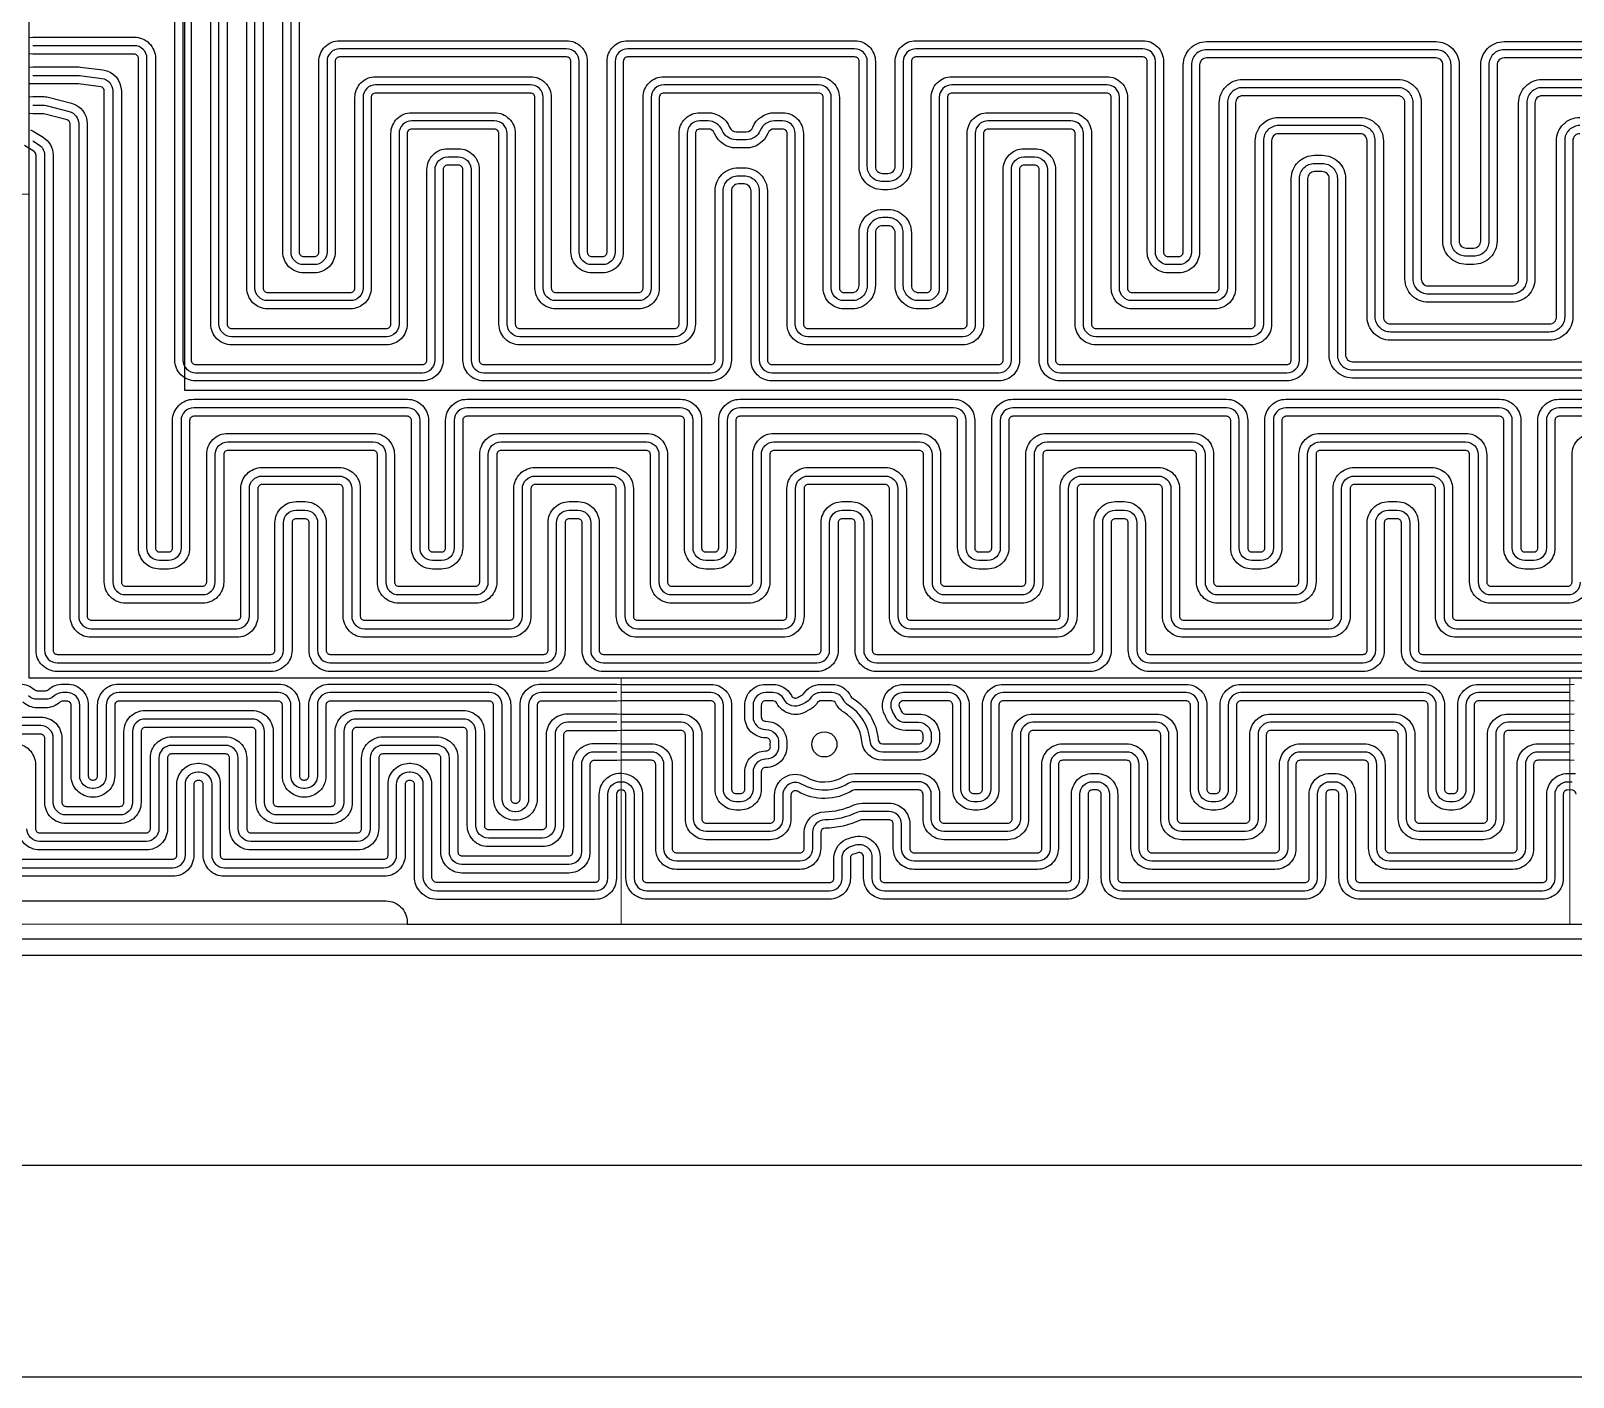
# Model space of a CAD drawing. Header units: millimetres. Extents: x -2003 to 8583, y -2734 to 1824.
# Drawn here: x 4136.2 to 4503.1, y 561.1 to 881.4 of the extents above; entities that cross this region are included whole.
import ezdxf

# ---------------------------------------------------------------- set-up
doc = ezdxf.new("R2010")
doc.units = ezdxf.units.MM
doc.header["$PDMODE"] = 35
doc.header["$PDSIZE"] = -8
doc.layers.add('参照', color=6, linetype='Continuous', lineweight=9)
for name, color, linetype in [('发热丝', 3, 'Continuous'), ('发热区', 2, 'Continuous'), ('菲林', 21, 'Continuous')]:
    doc.layers.add(name, color=color, linetype=linetype)
doc.styles.add('斜仿宋', font='tssdeng.shx', dxfattribs={"width": 0.8, "oblique": 8, "bigfont": 'tssdchn.shx'})
doc.dimstyles.new('ISO-25', dxfattribs={"dimtxt": 2.5, "dimasz": 2.5, "dimexe": 1.25, "dimexo": 0.625, "dimtad": 1, "dimtoh": 1, "dimzin": 9, "dimdsep": 46, "dimtxsty": '斜仿宋', "dimcen": 2.5, "dimazin": 2, "dimtfac": 1, "dimtmove": 0, "dimatfit": 3, "dimfxl": 1, "dimarcsym": 1})

# ---------------------------------------------------------------- blocks, each defined once
blk = doc.blocks.new('*D4')
at = {"layer": 'Defpoints', "color": 0}
for p in [(4040.95, 662.35), (5528.95, 662.35), (5528.95, 611.5)]:
    blk.add_point(p, dxfattribs=at)
at = {"layer": '参照', "color": 0, "lineweight": -2}
for p, q in [((4040.95, 657.98), (4040.95, 602.75)), ((5528.95, 657.98), (5528.95, 602.75)), ((4058.45, 611.5), (5511.45, 611.5))]:
    blk.add_line(p, q, dxfattribs=at)
at = {"layer": '参照', "color": 0}
for points in [[(4058.45, 614.42), (4058.45, 608.58), (4040.95, 611.5)], [(5511.45, 608.58), (5511.45, 614.42), (5528.95, 611.5)]]:
    blk.add_solid(points, dxfattribs=at)
at = {"layer": '参照', "color": 0, "insert": (4784.95, 624.62), "char_height": 17.5, "attachment_point": 5, "style": '斜仿宋'}
blk.add_mtext('1488', dxfattribs=at)
blk = doc.blocks.new('*D5')
at = {"layer": 'Defpoints', "color": 0}
for p in [(5538.95, 664.35), (4030.95, 661.35), (4030.95, 561.07)]:
    blk.add_point(p, dxfattribs=at)
at = {"layer": '参照', "color": 0, "lineweight": -2}
for p, q in [((4030.95, 656.98), (4030.95, 552.32)), ((5538.95, 659.98), (5538.95, 552.32)), ((5521.45, 561.07), (4048.45, 561.07))]:
    blk.add_line(p, q, dxfattribs=at)
at = {"layer": '参照', "color": 0}
for points in [[(4048.45, 563.99), (4048.45, 558.15), (4030.95, 561.07)], [(5521.45, 558.15), (5521.45, 563.99), (5538.95, 561.07)]]:
    blk.add_solid(points, dxfattribs=at)
at = {"layer": '参照', "color": 0, "insert": (4784.95, 574.19), "char_height": 17.5, "attachment_point": 5, "style": '斜仿宋'}
blk.add_mtext('1508', dxfattribs=at)
blk = doc.blocks.new('20251221.1025411')
at = {"color": 0, "linetype": 'Continuous', "lineweight": 25}
blk.add_lwpolyline([(1477.5, 425), (1, 425, 0.4142136), (0, 424), (0, 406.578), (1.478, 405.1), (20.75, 405.1, -1), (20.75, 397.4), (1.478, 397.4), (0, 395.922), (0, 1, 0.4142136), (1, 0), (48.5, 0), (48.5, 0.5, -0.4142136), (53.5, 5.5), (175, 5.5, -0.4142136), (180, 0.5), (180, 0), (1298.5, 0)], format="xyb", dxfattribs=at)
blk.add_circle((279.25, 42.75), 3, dxfattribs=at)
at = {"layer": '参照', "color": 0, "linetype": 'Continuous', "lineweight": 25}
for points in [[(126.673, 290.825), (126.673, 134.175, 0.4142136), (129.673, 131.175), (183.646, 131.175, 0.4142136), (186.646, 134.175), (186.646, 179.514, -0.4142136), (189.646, 182.514), (192.213, 182.514, -0.4142136), (195.213, 179.514), (195.213, 134.175, 0.4142136), (198.213, 131.175), (252.185, 131.175, 0.4142136), (255.185, 134.175), (255.185, 174.408, -0.4142136), (258.785, 178.008), (260.153, 178.008, -0.4142136), (263.753, 174.408), (263.753, 134.175, 0.4142136), (266.753, 131.175), (320.725, 131.175, 0.4142136), (323.725, 134.175), (323.725, 179.514, -0.4142136), (326.725, 182.514), (329.292, 182.514, -0.4142136), (332.292, 179.514), (332.292, 134.175, 0.4142136), (335.292, 131.175), (389.264, 131.175, 0.4142136), (392.264, 134.175), (392.264, 177.356, -0.4142136), (395.864, 180.956), (397.677, 180.956, -0.4142136), (401.277, 177.356), (401.277, 135.437, 0.4142136), (404.877, 131.837), (460.764, 131.837, 0.4142136)], [(458.952, 189.969, 0.4142136), (455.352, 186.369), (455.352, 144.45, -0.4142136), (451.752, 140.85), (413.889, 140.85, -0.4142136), (410.289, 144.45), (410.289, 186.369, 0.4142136), (406.689, 189.969), (387.297, 189.969, 0.4142136), (383.697, 186.369), (383.697, 142.742, -0.4142136), (380.697, 139.742), (343.86, 139.742, -0.4142136), (340.86, 142.742), (340.86, 188.081, 0.4142136), (337.86, 191.081), (318.157, 191.081, 0.4142136), (315.157, 188.081), (315.157, 142.742, -0.4142136), (312.157, 139.742), (275.32, 139.742, -0.4142136), (272.32, 142.742), (272.32, 188.081, 0.4142136), (269.32, 191.081), (267.353, 191.081, 0.3058685), (264.014, 188.828, -0.3058685), (260.676, 186.575), (258.262, 186.575, -0.3058685), (254.924, 188.828, 0.3058685), (251.585, 191.081), (249.618, 191.081, 0.4142136), (246.618, 188.081), (246.618, 142.742, -0.4142136), (243.618, 139.742), (206.781, 139.742, -0.4142136), (203.781, 142.742), (203.781, 188.081, 0.4142136), (200.781, 191.081), (181.078, 191.081, 0.4142136), (178.078, 188.081), (178.078, 142.742, -0.4142136), (175.078, 139.742), (138.241, 139.742, -0.4142136), (135.241, 142.742), (135.241, 282.258, -0.4142136)], [(487.802, 198.981), (449.939, 198.981, 0.4142136), (446.339, 195.381), (446.339, 153.462, -0.4142136), (442.739, 149.862), (422.902, 149.862, -0.4142136), (419.302, 153.462), (419.302, 195.381, 0.4142136), (415.702, 198.981), (378.729, 198.981, 0.4142136), (375.129, 195.381), (375.129, 151.31, -0.4142136), (372.129, 148.31), (352.427, 148.31, -0.4142136), (349.427, 151.31), (349.427, 196.649, 0.4142136), (346.427, 199.649), (309.59, 199.649, 0.4142136), (306.59, 196.649), (306.59, 151.31, -0.4142136), (303.59, 148.31), (301.622, 148.31, -0.4142136), (298.022, 151.91), (298.022, 164.469, 0.4142136), (294.422, 168.069), (293.055, 168.069, 0.4142136), (289.455, 164.469), (289.455, 151.91, -0.4142136), (285.855, 148.31), (283.888, 148.31, -0.4142136), (280.888, 151.31), (280.888, 196.649, 0.4142136), (277.888, 199.649), (241.05, 199.649, 0.4142136), (238.05, 196.649), (238.05, 151.31, -0.4142136), (235.05, 148.31), (215.348, 148.31, -0.4142136), (212.348, 151.31), (212.348, 196.649, 0.4142136), (209.348, 199.649), (172.511, 199.649, 0.4142136), (169.511, 196.649), (169.511, 151.31, -0.4142136), (166.511, 148.31), (146.808, 148.31, -0.4142136), (143.808, 151.31), (143.808, 273.69, -0.4142136)], [(496.814, 207.994), (440.927, 207.994, 0.4142136), (437.327, 204.394), (437.327, 162.475, -0.4142136), (433.727, 158.875), (431.914, 158.875, -0.4142136), (428.314, 162.475), (428.314, 204.394, 0.4142136), (424.714, 207.994), (370.162, 207.994, 0.4142136), (366.562, 204.394), (366.562, 159.877, -0.4142136), (363.562, 156.877), (360.995, 156.877, -0.4142136), (357.995, 159.877), (357.995, 205.216, 0.4142136), (354.995, 208.216), (301.022, 208.216, 0.4142136), (298.022, 205.216), (298.022, 180.236, -0.4142136), (294.422, 176.636), (293.055, 176.636, -0.4142136), (289.455, 180.236), (289.455, 205.216, 0.4142136), (286.455, 208.216), (232.483, 208.216, 0.4142136), (229.483, 205.216), (229.483, 159.877, -0.4142136), (226.483, 156.877), (223.915, 156.877, -0.4142136), (220.915, 159.877), (220.915, 205.216, 0.4142136), (217.915, 208.216), (163.943, 208.216, 0.4142136), (160.943, 205.216), (160.943, 159.877, -0.4142136), (157.943, 156.877), (155.376, 156.877, -0.4142136), (152.376, 159.877), (152.376, 265.123, -0.4142136)], [(504.842, 122.825), (454.006, 122.825, 0.4142136), (451.006, 119.825), (451.006, 89.492, -0.4142136), (448.006, 86.492), (445.886, 86.492, -0.4142136), (442.886, 89.492), (442.886, 119.825, 0.4142136), (439.886, 122.825), (389.05, 122.825, 0.4142136), (386.05, 119.825), (386.05, 89.492, -0.4142136), (383.05, 86.492), (380.93, 86.492, -0.4142136), (377.93, 89.492), (377.93, 119.825, 0.4142136), (374.93, 122.825), (324.094, 122.825, 0.4142136), (321.094, 119.825), (321.094, 89.492, -0.4142136), (318.094, 86.492), (315.974, 86.492, -0.4142136), (312.974, 89.492), (312.974, 119.825, 0.4142136), (309.974, 122.825), (259.138, 122.825, 0.4142136), (256.138, 119.825), (256.138, 89.492, -0.4142136), (253.138, 86.492), (251.018, 86.492, -0.4142136), (248.018, 89.492), (248.018, 119.825, 0.4142136), (245.018, 122.825), (194.182, 122.825, 0.4142136), (191.182, 119.825), (191.182, 89.492, -0.4142136), (188.182, 86.492), (186.062, 86.492, -0.4142136), (183.062, 89.492), (183.062, 119.825, 0.4142136), (180.062, 122.825), (129.226, 122.825, 0.4142136), (126.226, 119.825), (126.226, 89.492, -0.4142136), (123.226, 86.492), (121.106, 86.492, -0.4142136), (118.106, 89.492), (118.106, 205.965, 0.4142136), (115.106, 208.965), (90.988, 208.965)], [(90.988, 186.312), (92.326, 185.484, -0.2598398), (93.748, 182.933), (93.748, 65.133, 0.4142136), (96.748, 62.133), (147.584, 62.133, 0.4142136), (150.584, 65.133), (150.584, 95.466, -0.4142136), (153.584, 98.466), (155.704, 98.466, -0.4142136), (158.704, 95.466), (158.704, 65.133, 0.4142136), (161.704, 62.133), (212.54, 62.133, 0.4142136), (215.54, 65.133), (215.54, 95.466, -0.4142136), (218.54, 98.466), (220.66, 98.466, -0.4142136), (223.66, 95.466), (223.66, 65.133, 0.4142136), (226.66, 62.133), (277.496, 62.133, 0.4142136), (280.496, 65.133), (280.496, 95.466, -0.4142136), (283.496, 98.466), (285.616, 98.466, -0.4142136), (288.616, 95.466), (288.616, 65.133, 0.4142136), (291.616, 62.133), (342.452, 62.133, 0.4142136), (345.452, 65.133), (345.452, 95.466, -0.4142136), (348.452, 98.466), (350.572, 98.466, -0.4142136), (353.572, 95.466), (353.572, 65.133, 0.4142136), (356.572, 62.133), (407.408, 62.133, 0.4142136), (410.408, 65.133), (410.408, 95.466, -0.4142136), (413.408, 98.466), (415.528, 98.466, -0.4142136), (418.528, 95.466), (418.528, 65.133, 0.4142136), (421.528, 62.133), (472.364, 62.133, 0.4142136)], [(90.988, 201.895), (101.674, 201.895, -0.0321622), (102.059, 201.87), (107.371, 201.183, -0.3770286), (109.987, 198.208), (109.987, 81.372, 0.4142136), (112.987, 78.372), (131.345, 78.372, 0.4142136), (134.345, 81.372), (134.345, 111.705, -0.4142136), (137.345, 114.705), (171.943, 114.705, -0.4142136), (174.943, 111.705), (174.943, 81.372, 0.4142136), (177.943, 78.372), (196.301, 78.372, 0.4142136), (199.301, 81.372), (199.301, 111.705, -0.4142136), (202.301, 114.705), (236.899, 114.705, -0.4142136), (239.899, 111.705), (239.899, 81.372, 0.4142136), (242.899, 78.372), (261.257, 78.372, 0.4142136), (264.257, 81.372), (264.257, 111.705, -0.4142136), (267.257, 114.705), (301.855, 114.705, -0.4142136), (304.855, 111.705), (304.855, 81.372, 0.4142136), (307.855, 78.372), (326.213, 78.372, 0.4142136), (329.213, 81.372), (329.213, 111.705, -0.4142136), (332.213, 114.705), (366.811, 114.705, -0.4142136), (369.811, 111.705), (369.811, 81.372, 0.4142136), (372.811, 78.372), (391.169, 78.372, 0.4142136), (394.169, 81.372), (394.169, 111.705, -0.4142136), (397.169, 114.705), (431.767, 114.705, -0.4142136), (434.767, 111.705), (434.767, 81.372, 0.4142136), (437.767, 78.372), (456.125, 78.372, 0.4142136), (459.125, 81.372)], [(90.988, 194.825), (93.366, 194.825, -0.0633572), (94.117, 194.729), (99.618, 193.307, -0.3418842), (101.867, 190.402), (101.867, 73.253, 0.4142136), (104.867, 70.253), (139.465, 70.253, 0.4142136), (142.465, 73.253), (142.465, 103.586, -0.4142136), (145.465, 106.586), (163.823, 106.586, -0.4142136), (166.823, 103.586), (166.823, 73.253, 0.4142136), (169.823, 70.253), (204.421, 70.253, 0.4142136), (207.421, 73.253), (207.421, 103.586, -0.4142136), (210.421, 106.586), (228.779, 106.586, -0.4142136), (231.779, 103.586), (231.779, 73.253, 0.4142136), (234.779, 70.253), (269.377, 70.253, 0.4142136), (272.377, 73.253), (272.377, 103.586, -0.4142136), (275.377, 106.586), (293.735, 106.586, -0.4142136), (296.735, 103.586), (296.735, 73.253, 0.4142136), (299.735, 70.253), (334.333, 70.253, 0.4142136), (337.333, 73.253), (337.333, 103.586, -0.4142136), (340.333, 106.586), (358.691, 106.586, -0.4142136), (361.691, 103.586), (361.691, 73.253, 0.4142136), (364.691, 70.253), (399.289, 70.253, 0.4142136), (402.289, 73.253), (402.289, 103.586, -0.4142136), (405.289, 106.586), (423.647, 106.586, -0.4142136), (426.647, 103.586), (426.647, 73.253, 0.4142136), (429.647, 70.253), (464.245, 70.253, 0.4142136)], [(86.271, 13.4), (124.239, 13.4, 0.4142136), (127.239, 16.4), (127.239, 33.224, -0.4142136), (130.239, 36.224), (130.52, 36.224, -0.4142136), (133.52, 33.224), (133.52, 16.4, 0.4142136), (136.52, 13.4), (174.488, 13.4, 0.4142136), (177.488, 16.4), (177.488, 33.224, -0.4142136), (180.488, 36.224), (180.769, 36.224, -0.4142136), (183.769, 33.224), (183.769, 11.191, 0.1864793), (184.548, 9.174, -0.0061177), (184.758, 8.938, 0.2178043), (187.027, 7.9), (224.737, 7.9, 0.4142136), (227.737, 10.9), (227.737, 30.868, -0.4142136), (230.737, 33.868)], [(229.877, 40.935), (224.456, 40.935, 0.4142136), (221.456, 37.935), (221.456, 17.181, -0.4142136), (218.456, 14.181), (193.05, 14.181, -0.4142136), (190.05, 17.181), (190.05, 39.505, 0.4142136), (187.05, 42.505), (174.207, 42.505, 0.4142136), (171.207, 39.505), (171.207, 22.68, -0.4142136), (168.207, 19.68), (142.801, 19.68, -0.4142136), (139.801, 22.68), (139.801, 39.505, 0.4142136), (136.801, 42.505), (123.958, 42.505, 0.4142136), (120.958, 39.505), (120.958, 22.68, -0.4142136), (117.958, 19.68), (92.552, 19.68, -0.4142136), (89.552, 22.68)], [(229.877, 48.001), (218.175, 48.001, 0.4142136), (215.175, 45.001), (215.175, 23.462, -0.4142136), (212.175, 20.462), (199.331, 20.462, -0.4142136), (196.331, 23.462), (196.331, 45.786, 0.4142136), (193.331, 48.786), (167.926, 48.786, 0.4142136), (164.926, 45.786), (164.926, 28.96, -0.4142136), (161.926, 25.96), (149.082, 25.96, -0.4142136), (146.082, 28.96), (146.082, 45.786, 0.4142136), (143.082, 48.786), (117.677, 48.786, 0.4142136), (114.677, 45.786), (114.677, 28.96, -0.4142136), (111.677, 25.96), (98.833, 25.96, -0.4142136), (95.833, 28.96), (95.833, 44.204, 0.4142136), (92.833, 47.204), (65.47, 47.204, 0.1869086)], [(229.877, 55.067), (211.893, 55.067, 0.4142136), (208.893, 52.067), (208.893, 29.743, -0.4142136), (205.893, 26.743), (205.612, 26.743, -0.4142136), (202.612, 29.743), (202.612, 52.067, 0.4142136), (199.612, 55.067), (161.645, 55.067, 0.4142136), (158.645, 52.067), (158.645, 35.24, -0.4142136), (155.645, 32.24), (155.363, 32.24, -0.4142136), (152.363, 35.24), (152.363, 52.067, 0.4142136), (149.363, 55.067), (111.396, 55.067, 0.4142136), (108.396, 52.067), (108.396, 35.24, -0.4142136), (105.396, 32.24), (105.115, 32.24, -0.4142136), (102.115, 35.24), (102.115, 52.067, 0.4142136), (99.115, 55.067), (98.068, 55.067, 0.1879521), (96.038, 54.276, -0.1879521), (94.009, 53.485), (91.996, 53.485, -0.1879521), (89.966, 54.276, 0.1879521)], [(456.603, 55.067), (434.871, 55.067, 0.4142136), (431.871, 52.067), (431.871, 32.099, -0.4142136), (428.871, 29.099), (427.805, 29.099, -0.4142136), (424.805, 32.099), (424.805, 52.067, 0.4142136), (421.805, 55.067), (378.342, 55.067, 0.4142136), (375.342, 52.067), (375.342, 32.099, -0.4142136), (372.342, 29.099), (371.275, 29.099, -0.4142136), (368.275, 32.099), (368.275, 52.067, 0.4142136), (365.275, 55.067), (321.812, 55.067, 0.4142136), (318.812, 52.067), (318.812, 32.099, -0.4142136), (315.812, 29.099), (314.746, 29.099, -0.4142136), (311.746, 32.099), (311.746, 52.067, 0.4142136), (308.746, 55.067), (298.037, 55.067, 0.5564693), (295.349, 50.734, -0.0140019), (295.771, 49.82, 0.3001591), (298.529, 48.001), (301.68, 48.001, -0.4142136), (304.68, 45.001), (304.68, 43.935, -0.4142136), (301.68, 40.935), (293.099, 40.935, -0.3894384), (290.11, 43.679, 0.2389894), (284.92, 52.059, -0.1470377), (283.767, 53.344, 0.2905567), (281.052, 55.067), (278.427, 55.067, 0.2523139), (275.921, 53.716, -0.1397522), (274.674, 52.643, 0.0215886), (273.838, 52.212, -0.4270541), (269.682, 53.441, 0.280769), (267.016, 55.067), (265.283, 55.067, 0.4142136), (262.283, 52.067), (262.283, 49.283, 0.4142136), (265.283, 46.283), (265.36, 46.283, -0.4254945), (268.358, 43.168, 0.019183), (268.358, 42.332, -0.4254945), (265.36, 39.217), (265.283, 39.217, 0.4142136), (262.283, 36.217), (262.283, 32.099, -0.4142136), (259.283, 29.099), (258.216, 29.099, -0.4142136), (255.216, 32.099), (255.216, 52.067, 0.4142136), (252.216, 55.067), (230.877, 55.067)], [(456.603, 48.001), (441.937, 48.001, 0.4142136), (438.937, 45.001), (438.937, 25.032, -0.4142136), (435.937, 22.032), (420.739, 22.032, -0.4142136), (417.739, 25.032), (417.739, 45.001, 0.4142136), (414.739, 48.001), (385.408, 48.001, 0.4142136), (382.408, 45.001), (382.408, 25.032, -0.4142136), (379.408, 22.032), (364.209, 22.032, -0.4142136), (361.209, 25.032), (361.209, 45.001, 0.4142136), (358.209, 48.001), (328.878, 48.001, 0.4142136), (325.878, 45.001), (325.878, 25.032, -0.4142136), (322.878, 22.032), (307.68, 22.032, -0.4142136), (304.68, 25.032), (304.68, 30.865, 0.4142136), (301.68, 33.865), (286.457, 33.865, 0.1371281), (284.902, 33.43, -0.2726345), (273.838, 33.288, 0.5760015), (269.349, 30.684), (269.349, 25.032, -0.4142136), (266.349, 22.032), (251.15, 22.032, -0.4142136), (248.15, 25.032), (248.15, 45.001, 0.4142136), (245.15, 48.001), (230.877, 48.001)], [(456.603, 40.935), (449.003, 40.935, 0.4142136), (446.003, 37.935), (446.003, 17.966, -0.4142136), (443.003, 14.966), (413.672, 14.966, -0.4142136), (410.672, 17.966), (410.672, 37.935, 0.4142136), (407.672, 40.935), (392.474, 40.935, 0.4142136), (389.474, 37.935), (389.474, 17.966, -0.4142136), (386.474, 14.966), (357.143, 14.966, -0.4142136), (354.143, 17.966), (354.143, 37.935, 0.4142136), (351.143, 40.935), (335.944, 40.935, 0.4142136), (332.944, 37.935), (332.944, 17.966, -0.4142136), (329.944, 14.966), (300.614, 14.966, -0.4142136), (297.614, 17.966), (297.614, 23.795, 0.4142136), (294.614, 26.795), (288.218, 26.795, 0.1109317), (286.935, 26.506, -0.1089411), (279.391, 24.781, 0.4119112), (276.415, 21.781), (276.415, 17.966, -0.4142136), (273.415, 14.966), (244.084, 14.966, -0.4142136), (241.084, 17.966), (241.084, 37.935, 0.4142136), (238.084, 40.935), (230.877, 40.935)], [(230.877, 33.868), (231.018, 33.868, -0.4142136), (234.018, 30.868), (234.018, 10.9, 0.4142136), (237.018, 7.9), (280.481, 7.9, 0.4142136), (283.481, 10.9), (283.481, 15.658, -0.3397232), (285.707, 18.557, 0.0098939), (286.66, 18.831, -0.505203), (290.547, 15.966), (290.547, 10.9, 0.4142136), (293.547, 7.9), (337.011, 7.9, 0.4142136), (340.011, 10.9), (340.011, 30.868, -0.4142136), (343.011, 33.868), (344.077, 33.868, -0.4142136), (347.077, 30.868), (347.077, 10.9, 0.4142136), (350.077, 7.9), (393.54, 7.9, 0.4142136), (396.54, 10.9), (396.54, 30.868, -0.4142136), (399.54, 33.868), (400.606, 33.868, -0.4142136), (403.606, 30.868), (403.606, 10.9, 0.4142136), (406.606, 7.9), (450.07, 7.9, 0.4142136), (453.07, 10.9), (453.07, 30.868, -0.4142136), (456.07, 33.868), (457.136, 33.868)]]:
    blk.add_lwpolyline(points, format="xyb", dxfattribs=at)
at = {"layer": '参照', "color": 0}
for points in [[(89.988, 173.615), (89.988, 58.6), (230.877, 58.6), (230.877, 0), (0, 0), (0, 173.615)], [(230.877, 0), (456.603, 0), (456.603, 58.6), (230.877, 58.6)]]:
    blk.add_lwpolyline(points, close=True, dxfattribs=at)
at = {"layer": '发热丝', "color": 0}
for points in [[(154.313, 265.123), (154.313, 159.877, 0.4142136), (155.376, 158.815), (157.943, 158.815, 0.4142136), (159.006, 159.877), (159.006, 205.216, -0.4142136), (163.943, 210.154), (217.915, 210.154, -0.4142136), (222.853, 205.216), (222.853, 159.877, 0.4142136), (223.915, 158.815), (226.483, 158.815, 0.4142136), (227.545, 159.877), (227.545, 205.216, -0.4142136), (232.483, 210.154), (286.455, 210.154, -0.4142136), (291.392, 205.216), (291.392, 180.236, 0.4142136), (293.055, 178.573), (294.422, 178.573, 0.4142136), (296.085, 180.236), (296.085, 205.216, -0.4142136), (301.022, 210.154), (354.995, 210.154, -0.4142136), (359.932, 205.216), (359.932, 159.877, 0.4142136), (360.995, 158.815), (363.562, 158.815, 0.4142136), (364.625, 159.877), (364.625, 204.394, -0.4142136), (370.162, 209.931), (424.714, 209.931, -0.4142136), (430.252, 204.394), (430.252, 162.475, 0.4142136), (431.914, 160.812), (433.727, 160.812, 0.4142136), (435.389, 162.475), (435.389, 204.394, -0.4142136), (440.927, 209.931), (496.814, 209.931, -0.4142136)], [(472.364, 60.103), (421.528, 60.103, -0.4142136), (416.498, 65.133), (416.498, 95.466, 0.4142136), (415.528, 96.436), (413.408, 96.436, 0.4142136), (412.438, 95.466), (412.438, 65.133, -0.4142136), (407.408, 60.103), (356.572, 60.103, -0.4142136), (351.542, 65.133), (351.542, 95.466, 0.4142136), (350.572, 96.436), (348.452, 96.436, 0.4142136), (347.482, 95.466), (347.482, 65.133, -0.4142136), (342.452, 60.103), (291.616, 60.103, -0.4142136), (286.586, 65.133), (286.586, 95.466, 0.4142136), (285.616, 96.436), (283.496, 96.436, 0.4142136), (282.526, 95.466), (282.526, 65.133, -0.4142136), (277.496, 60.103), (226.66, 60.103, -0.4142136), (221.63, 65.133), (221.63, 95.466, 0.4142136), (220.66, 96.436), (218.54, 96.436, 0.4142136), (217.57, 95.466), (217.57, 65.133, -0.4142136), (212.54, 60.103), (161.704, 60.103, -0.4142136), (156.674, 65.133), (156.674, 95.466, 0.4142136), (155.704, 96.436), (153.584, 96.436, 0.4142136), (152.614, 95.466), (152.614, 65.133, -0.4142136), (147.584, 60.103), (96.748, 60.103, -0.4142136), (91.718, 65.133), (91.718, 182.933, 0.2598398), (91.258, 183.758), (88.957, 185.262)], [(87.936, 57.103, -0.1879521), (91.344, 55.775, 0.1879521), (91.996, 55.521), (94.009, 55.521, 0.1879521), (94.661, 55.775, -0.1879521), (98.068, 57.103), (99.115, 57.103, -0.4142136), (104.151, 52.067), (104.151, 35.24, 0.4142136), (105.115, 34.276), (105.396, 34.276, 0.4142136), (106.36, 35.24), (106.36, 52.067, -0.4142136), (111.396, 57.103), (149.363, 57.103, -0.4142136), (154.399, 52.067), (154.399, 35.24, 0.4142136), (155.363, 34.276), (155.645, 34.276, 0.4142136), (156.609, 35.24), (156.609, 52.067, -0.4142136), (161.645, 57.103), (199.612, 57.103, -0.4142136), (204.648, 52.067), (204.648, 29.743, 0.4142136), (205.612, 28.779), (205.893, 28.779, 0.4142136), (206.857, 29.743), (206.857, 52.067, -0.4142136), (211.893, 57.103), (229.877, 57.103), (230.877, 57.028), (252.216, 57.028, -0.4142136), (257.178, 52.067), (257.178, 32.099, 0.4142136), (258.216, 31.06), (259.283, 31.06, 0.4142136), (260.321, 32.099), (260.321, 36.217, -0.4142136), (265.283, 41.178), (265.36, 41.178, 0.4254945), (266.398, 42.257, -0.019183), (266.398, 43.243, 0.4254945), (265.36, 44.322), (265.283, 44.322, -0.4142136), (260.321, 49.283), (260.321, 52.067, -0.4142136), (265.283, 57.028), (267.016, 57.028, -0.280769), (271.426, 54.34, 0.4270541), (272.864, 53.914, -0.0215886), (273.851, 54.423, 0.1397522), (274.282, 54.795, -0.2523139), (278.427, 57.028), (281.052, 57.028, -0.2905567), (285.541, 54.179, 0.1470377), (285.941, 53.734, -0.2389894), (292.065, 43.846, 0.3894384), (293.099, 42.896), (301.68, 42.896, 0.4142136), (302.718, 43.935), (302.718, 45.001, 0.4142136), (301.68, 46.039), (298.529, 46.039, -0.3001591), (293.967, 49.049, 0.0140019), (293.592, 49.863, -0.5564693), (298.037, 57.028), (308.746, 57.028, -0.4142136), (313.707, 52.067), (313.707, 32.099, 0.4142136), (314.746, 31.06), (315.812, 31.06, 0.4142136), (316.851, 32.099), (316.851, 52.067, -0.4142136), (321.812, 57.028), (365.275, 57.028, -0.4142136), (370.237, 52.067), (370.237, 32.099, 0.4142136), (371.275, 31.06), (372.342, 31.06, 0.4142136), (373.38, 32.099), (373.38, 52.067, -0.4142136), (378.342, 57.028), (421.805, 57.028, -0.4142136), (426.766, 52.067), (426.766, 32.099, 0.4142136), (427.805, 31.06), (428.871, 31.06, 0.4142136), (429.91, 32.099), (429.91, 52.067, -0.4142136), (434.871, 57.028), (456.603, 57.028), (457.603, 57.098)], [(458.105, 30.868, 0.3691491), (457.287, 31.826), (456.07, 31.907, 0.4142136), (455.031, 30.868), (455.031, 10.9, -0.4142136), (450.07, 5.938), (406.606, 5.938, -0.4142136), (401.645, 10.9), (401.645, 30.868, 0.4142136), (400.606, 31.907), (399.54, 31.907, 0.4142136), (398.502, 30.868), (398.502, 10.9, -0.4142136), (393.54, 5.938), (350.077, 5.938, -0.4142136), (345.115, 10.9), (345.115, 30.868, 0.4142136), (344.077, 31.907), (343.011, 31.907, 0.4142136), (341.972, 30.868), (341.972, 10.9, -0.4142136), (337.011, 5.938), (293.547, 5.938, -0.4142136), (288.586, 10.9), (288.586, 15.966, 0.505203), (287.24, 16.958, -0.0098939), (286.213, 16.662, 0.3397232), (285.443, 15.658), (285.443, 10.9, -0.4142136), (280.481, 5.938), (237.018, 5.938, -0.4142136), (232.056, 10.9), (232.056, 30.868, 0.4142136), (231.018, 31.907), (230.877, 31.907, 0.4044169), (229.773, 30.868), (229.773, 10.9, -0.4142136), (224.737, 5.864), (187.027, 5.864, -0.2178043), (183.218, 7.606, 0.0061177), (183.041, 7.805, -0.1864793), (181.733, 11.191), (181.733, 33.224, 0.4142136), (180.769, 34.188), (180.488, 34.188, 0.4142136), (179.524, 33.224), (179.524, 16.4, -0.4142136), (174.488, 11.364), (136.52, 11.364, -0.4142136), (131.484, 16.4), (131.484, 33.224, 0.4142136), (130.52, 34.188), (130.239, 34.188, 0.4142136), (129.275, 33.224), (129.275, 16.4, -0.4142136), (124.239, 11.364), (86.271, 11.364, -0.4142136)], [(89.988, 210.927), (90.988, 210.995), (115.106, 210.995, -0.4142136), (120.136, 205.965), (120.136, 89.492, 0.4142136), (121.106, 88.522), (123.226, 88.522, 0.4142136), (124.196, 89.492), (124.196, 119.825, -0.4142136), (129.226, 124.855), (180.062, 124.855, -0.4142136), (185.092, 119.825), (185.092, 89.492, 0.4142136), (186.062, 88.522), (188.182, 88.522, 0.4142136), (189.152, 89.492), (189.152, 119.825, -0.4142136), (194.182, 124.855), (245.018, 124.855, -0.4142136), (250.048, 119.825), (250.048, 89.492, 0.4142136), (251.018, 88.522), (253.138, 88.522, 0.4142136), (254.108, 89.492), (254.108, 119.825, -0.4142136), (259.138, 124.855), (309.974, 124.855, -0.4142136), (315.004, 119.825), (315.004, 89.492, 0.4142136), (315.974, 88.522), (318.094, 88.522, 0.4142136), (319.064, 89.492), (319.064, 119.825, -0.4142136), (324.094, 124.855), (374.93, 124.855, -0.4142136), (379.96, 119.825), (379.96, 89.492, 0.4142136), (380.93, 88.522), (383.05, 88.522, 0.4142136), (384.02, 89.492), (384.02, 119.825, -0.4142136), (389.05, 124.855), (439.886, 124.855, -0.4142136), (444.916, 119.825), (444.916, 89.492, 0.4142136), (445.886, 88.522), (448.006, 88.522, 0.4142136), (448.976, 89.492), (448.976, 119.825, -0.4142136), (454.006, 124.855), (504.842, 124.855, -0.4142136)], [(460.764, 129.9), (404.877, 129.9, -0.4142136), (399.339, 135.437), (399.339, 177.356, 0.4142136), (397.677, 179.019), (395.864, 179.019, 0.4142136), (394.202, 177.356), (394.202, 134.175, -0.4142136), (389.264, 129.238), (335.292, 129.238, -0.4142136), (330.355, 134.175), (330.355, 179.514, 0.4142136), (329.292, 180.577), (326.725, 180.577, 0.4142136), (325.662, 179.514), (325.662, 134.175, -0.4142136), (320.725, 129.238), (266.753, 129.238, -0.4142136), (261.815, 134.175), (261.815, 174.408, 0.4142136), (260.153, 176.07), (258.785, 176.07, 0.4142136), (257.123, 174.408), (257.123, 134.175, -0.4142136), (252.185, 129.238), (198.213, 129.238, -0.4142136), (193.276, 134.175), (193.276, 179.514, 0.4142136), (192.213, 180.577), (189.646, 180.577, 0.4142136), (188.583, 179.514), (188.583, 134.175, -0.4142136), (183.646, 129.238), (129.673, 129.238, -0.4142136), (124.736, 134.175), (124.736, 290.825, -0.4142136)], [(458.952, 188.031, 0.4142136), (457.289, 186.369), (457.289, 144.45, -0.4142136), (451.752, 138.913), (413.889, 138.913, -0.4142136), (408.352, 144.45), (408.352, 186.369, 0.4142136), (406.689, 188.031), (387.297, 188.031, 0.4142136), (385.634, 186.369), (385.634, 142.742, -0.4142136), (380.697, 137.805), (343.86, 137.805, -0.4142136), (338.922, 142.742), (338.922, 188.081, 0.4142136), (337.86, 189.144), (318.157, 189.144, 0.4142136), (317.095, 188.081), (317.095, 142.742, -0.4142136), (312.157, 137.805), (275.32, 137.805, -0.4142136), (270.383, 142.742), (270.383, 188.081, 0.4142136), (269.32, 189.144), (267.353, 189.144, 0.3058685), (265.811, 188.103, -0.3058685), (260.676, 184.638), (258.262, 184.638, -0.3058685), (253.127, 188.103, 0.3058685), (251.585, 189.144), (249.618, 189.144, 0.4142136), (248.555, 188.081), (248.555, 142.742, -0.4142136), (243.618, 137.805), (206.781, 137.805, -0.4142136), (201.843, 142.742), (201.843, 188.081, 0.4142136), (200.781, 189.144), (181.078, 189.144, 0.4142136), (180.016, 188.081), (180.016, 142.742, -0.4142136), (175.078, 137.805), (138.241, 137.805, -0.4142136), (133.304, 142.742), (133.304, 282.258, -0.4142136)], [(128.611, 290.825), (128.611, 134.175, 0.4142136), (129.673, 133.112), (183.646, 133.112, 0.4142136), (184.708, 134.175), (184.708, 179.514, -0.4142136), (189.646, 184.451), (192.213, 184.451, -0.4142136), (197.15, 179.514), (197.15, 134.175, 0.4142136), (198.213, 133.112), (252.185, 133.112, 0.4142136), (253.248, 134.175), (253.248, 174.408, -0.4142136), (258.785, 179.945), (260.153, 179.945, -0.4142136), (265.69, 174.408), (265.69, 134.175, 0.4142136), (266.753, 133.112), (320.725, 133.112, 0.4142136), (321.787, 134.175), (321.787, 179.514, -0.4142136), (326.725, 184.451), (329.292, 184.451, -0.4142136), (334.23, 179.514), (334.23, 134.175, 0.4142136), (335.292, 133.112), (389.264, 133.112, 0.4142136), (390.327, 134.175), (390.327, 177.356, -0.4142136), (395.864, 182.894), (397.677, 182.894, -0.4142136), (403.214, 177.356), (403.214, 135.437, 0.4142136), (404.877, 133.775), (460.764, 133.775, 0.4142136)], [(504.842, 120.795), (454.006, 120.795, 0.4142136), (453.036, 119.825), (453.036, 89.492, -0.4142136), (448.006, 84.462), (445.886, 84.462, -0.4142136), (440.856, 89.492), (440.856, 119.825, 0.4142136), (439.886, 120.795), (389.05, 120.795, 0.4142136), (388.08, 119.825), (388.08, 89.492, -0.4142136), (383.05, 84.462), (380.93, 84.462, -0.4142136), (375.9, 89.492), (375.9, 119.825, 0.4142136), (374.93, 120.795), (324.094, 120.795, 0.4142136), (323.124, 119.825), (323.124, 89.492, -0.4142136), (318.094, 84.462), (315.974, 84.462, -0.4142136), (310.944, 89.492), (310.944, 119.825, 0.4142136), (309.974, 120.795), (259.138, 120.795, 0.4142136), (258.168, 119.825), (258.168, 89.492, -0.4142136), (253.138, 84.462), (251.018, 84.462, -0.4142136), (245.988, 89.492), (245.988, 119.825, 0.4142136), (245.018, 120.795), (194.182, 120.795, 0.4142136), (193.212, 119.825), (193.212, 89.492, -0.4142136), (188.182, 84.462), (186.062, 84.462, -0.4142136), (181.032, 89.492), (181.032, 119.825, 0.4142136), (180.062, 120.795), (129.226, 120.795, 0.4142136), (128.256, 119.825), (128.256, 89.492, -0.4142136), (123.226, 84.462), (121.106, 84.462, -0.4142136), (116.076, 89.492), (116.076, 205.965, 0.4142136), (115.106, 206.935), (90.988, 206.935), (89.988, 207.004)], [(86.271, 15.436), (124.239, 15.436, 0.4142136), (125.203, 16.4), (125.203, 33.224, -0.4142136), (130.239, 38.26), (130.52, 38.26, -0.4142136), (135.556, 33.224), (135.556, 16.4, 0.4142136), (136.52, 15.436), (174.488, 15.436, 0.4142136), (175.452, 16.4), (175.452, 33.224, -0.4142136), (180.488, 38.26), (180.769, 38.26, -0.4142136), (185.805, 33.224), (185.805, 11.191, 0.1864793), (186.055, 10.543, -0.0061177), (186.298, 10.269, 0.2178043), (187.027, 9.936), (224.737, 9.936, 0.4142136), (225.701, 10.9), (225.701, 30.868, -0.4142136), (230.737, 35.904), (231.036, 35.898, -0.4034523), (235.979, 30.868), (235.979, 10.9, 0.4142136), (237.018, 9.861), (280.481, 9.861, 0.4142136), (281.52, 10.9), (281.52, 15.658, -0.3397232), (285.202, 20.452, 0.0098939), (286.079, 20.705, -0.505203), (292.509, 15.966), (292.509, 10.9, 0.4142136), (293.547, 9.861), (337.011, 9.861, 0.4142136), (338.049, 10.9), (338.049, 30.868, -0.4142136), (343.011, 35.83), (344.077, 35.83, -0.4142136), (349.038, 30.868), (349.038, 10.9, 0.4142136), (350.077, 9.861), (393.54, 9.861, 0.4142136), (394.579, 10.9), (394.579, 30.868, -0.4142136), (399.54, 35.83), (400.606, 35.83, -0.4142136), (405.568, 30.868), (405.568, 10.9, 0.4142136), (406.606, 9.861), (450.07, 9.861, 0.4142136), (451.108, 10.9), (451.108, 30.868, -0.4142136), (456.07, 35.83), (457.919, 35.838, -0.3691491)], [(457.603, 38.904), (456.603, 38.973), (449.003, 38.973, 0.4142136), (447.965, 37.935), (447.965, 17.966, -0.4142136), (443.003, 13.005), (413.672, 13.005, -0.4142136), (408.711, 17.966), (408.711, 37.935, 0.4142136), (407.672, 38.973), (392.474, 38.973, 0.4142136), (391.435, 37.935), (391.435, 17.966, -0.4142136), (386.474, 13.005), (357.143, 13.005, -0.4142136), (352.181, 17.966), (352.181, 37.935, 0.4142136), (351.143, 38.973), (335.944, 38.973, 0.4142136), (334.906, 37.935), (334.906, 17.966, -0.4142136), (329.944, 13.005), (300.614, 13.005, -0.4142136), (295.652, 17.966), (295.652, 23.795, 0.4142136), (294.614, 24.833), (288.218, 24.833, 0.1109317), (287.774, 24.733, -0.1089411), (279.407, 22.819, 0.4119112), (278.376, 21.781), (278.376, 17.966, -0.4142136), (273.415, 13.005), (244.084, 13.005, -0.4142136), (239.123, 17.966), (239.123, 37.935, 0.4142136), (238.084, 38.973), (230.877, 38.973), (229.877, 38.899), (224.456, 38.899, 0.4142136), (223.492, 37.935), (223.492, 17.181, -0.4142136), (218.456, 12.145), (193.05, 12.145, -0.4142136), (188.014, 17.181), (188.014, 39.505, 0.4142136), (187.05, 40.469), (174.207, 40.469, 0.4142136), (173.243, 39.505), (173.243, 22.68, -0.4142136), (168.207, 17.644), (142.801, 17.644, -0.4142136), (137.765, 22.68), (137.765, 39.505, 0.4142136), (136.801, 40.469), (123.958, 40.469, 0.4142136), (122.994, 39.505), (122.994, 22.68, -0.4142136), (117.958, 17.644), (92.552, 17.644, -0.4142136), (87.516, 22.68)], [(89.988, 203.857), (90.988, 203.925), (101.674, 203.925, -0.0321622), (102.319, 203.883), (107.632, 203.196, -0.3770286), (112.017, 198.208), (112.017, 81.372, 0.4142136), (112.987, 80.402), (131.345, 80.402, 0.4142136), (132.315, 81.372), (132.315, 111.705, -0.4142136), (137.345, 116.735), (171.943, 116.735, -0.4142136), (176.973, 111.705), (176.973, 81.372, 0.4142136), (177.943, 80.402), (196.301, 80.402, 0.4142136), (197.271, 81.372), (197.271, 111.705, -0.4142136), (202.301, 116.735), (236.899, 116.735, -0.4142136), (241.929, 111.705), (241.929, 81.372, 0.4142136), (242.899, 80.402), (261.257, 80.402, 0.4142136), (262.227, 81.372), (262.227, 111.705, -0.4142136), (267.257, 116.735), (301.855, 116.735, -0.4142136), (306.885, 111.705), (306.885, 81.372, 0.4142136), (307.855, 80.402), (326.213, 80.402, 0.4142136), (327.183, 81.372), (327.183, 111.705, -0.4142136), (332.213, 116.735), (366.811, 116.735, -0.4142136), (371.841, 111.705), (371.841, 81.372, 0.4142136), (372.811, 80.402), (391.169, 80.402, 0.4142136), (392.139, 81.372), (392.139, 111.705, -0.4142136), (397.169, 116.735), (431.767, 116.735, -0.4142136), (436.797, 111.705), (436.797, 81.372, 0.4142136), (437.767, 80.402), (456.125, 80.402, 0.4142136), (457.095, 81.372), (457.095, 111.705, -0.4142136), (462.125, 116.735)], [(461.155, 81.372, -0.4142136), (456.125, 76.342), (437.767, 76.342, -0.4142136), (432.737, 81.372), (432.737, 111.705, 0.4142136), (431.767, 112.675), (397.169, 112.675, 0.4142136), (396.199, 111.705), (396.199, 81.372, -0.4142136), (391.169, 76.342), (372.811, 76.342, -0.4142136), (367.781, 81.372), (367.781, 111.705, 0.4142136), (366.811, 112.675), (332.213, 112.675, 0.4142136), (331.243, 111.705), (331.243, 81.372, -0.4142136), (326.213, 76.342), (307.855, 76.342, -0.4142136), (302.825, 81.372), (302.825, 111.705, 0.4142136), (301.855, 112.675), (267.257, 112.675, 0.4142136), (266.287, 111.705), (266.287, 81.372, -0.4142136), (261.257, 76.342), (242.899, 76.342, -0.4142136), (237.869, 81.372), (237.869, 111.705, 0.4142136), (236.899, 112.675), (202.301, 112.675, 0.4142136), (201.331, 111.705), (201.331, 81.372, -0.4142136), (196.301, 76.342), (177.943, 76.342, -0.4142136), (172.913, 81.372), (172.913, 111.705, 0.4142136), (171.943, 112.675), (137.345, 112.675, 0.4142136), (136.375, 111.705), (136.375, 81.372, -0.4142136), (131.345, 76.342), (112.987, 76.342, -0.4142136), (107.957, 81.372), (107.957, 198.208, 0.3770286), (107.111, 199.17), (101.798, 199.857, 0.0321622), (101.674, 199.865), (90.988, 199.865), (89.988, 199.933)], [(86.552, 42.959, -0.4142136), (91.588, 37.923), (91.588, 22.68, 0.4142136), (92.552, 21.716), (117.958, 21.716, 0.4142136), (118.922, 22.68), (118.922, 39.505, -0.4142136), (123.958, 44.541), (136.801, 44.541, -0.4142136), (141.837, 39.505), (141.837, 22.68, 0.4142136), (142.801, 21.716), (168.207, 21.716, 0.4142136), (169.171, 22.68), (169.171, 39.505, -0.4142136), (174.207, 44.541), (187.05, 44.541, -0.4142136), (192.086, 39.505), (192.086, 17.181, 0.4142136), (193.05, 16.217), (218.456, 16.217, 0.4142136), (219.42, 17.181), (219.42, 37.935, -0.4142136), (224.456, 42.971), (229.877, 42.971), (230.877, 42.896), (238.084, 42.896, -0.4142136), (243.046, 37.935), (243.046, 17.966, 0.4142136), (244.084, 16.928), (273.415, 16.928, 0.4142136), (274.453, 17.966), (274.453, 21.781, -0.4119112), (279.376, 26.742, 0.1089411), (286.096, 28.279, -0.1109317), (288.218, 28.756), (294.614, 28.756, -0.4142136), (299.575, 23.795), (299.575, 17.966, 0.4142136), (300.614, 16.928), (329.944, 16.928, 0.4142136), (330.983, 17.966), (330.983, 37.935, -0.4142136), (335.944, 42.896), (351.143, 42.896, -0.4142136), (356.104, 37.935), (356.104, 17.966, 0.4142136), (357.143, 16.928), (386.474, 16.928, 0.4142136), (387.512, 17.966), (387.512, 37.935, -0.4142136), (392.474, 42.896), (407.672, 42.896, -0.4142136), (412.634, 37.935), (412.634, 17.966, 0.4142136), (413.672, 16.928), (443.003, 16.928, 0.4142136), (444.042, 17.966), (444.042, 37.935, -0.4142136), (449.003, 42.896), (456.603, 42.896), (457.603, 42.966)], [(457.603, 45.97), (456.603, 46.039), (441.937, 46.039, 0.4142136), (440.899, 45.001), (440.899, 25.032, -0.4142136), (435.937, 20.071), (420.739, 20.071, -0.4142136), (415.777, 25.032), (415.777, 45.001, 0.4142136), (414.739, 46.039), (385.408, 46.039, 0.4142136), (384.369, 45.001), (384.369, 25.032, -0.4142136), (379.408, 20.071), (364.209, 20.071, -0.4142136), (359.248, 25.032), (359.248, 45.001, 0.4142136), (358.209, 46.039), (328.878, 46.039, 0.4142136), (327.84, 45.001), (327.84, 25.032, -0.4142136), (322.878, 20.071), (307.68, 20.071, -0.4142136), (302.718, 25.032), (302.718, 30.865, 0.4142136), (301.68, 31.903), (286.457, 31.903, 0.1371281), (285.919, 31.753, -0.2726345), (272.864, 31.586, 0.5760015), (271.31, 30.684), (271.31, 25.032, -0.4142136), (266.349, 20.071), (251.15, 20.071, -0.4142136), (246.189, 25.032), (246.189, 45.001, 0.4142136), (245.15, 46.039), (230.877, 46.039), (229.877, 45.965), (218.175, 45.965, 0.4142136), (217.211, 45.001), (217.211, 23.462, -0.4142136), (212.175, 18.426), (199.331, 18.426, -0.4142136), (194.295, 23.462), (194.295, 45.786, 0.4142136), (193.331, 46.75), (167.926, 46.75, 0.4142136), (166.962, 45.786), (166.962, 28.96, -0.4142136), (161.926, 23.924), (149.082, 23.924, -0.4142136), (144.046, 28.96), (144.046, 45.786, 0.4142136), (143.082, 46.75), (117.677, 46.75, 0.4142136), (116.713, 45.786), (116.713, 28.96, -0.4142136), (111.677, 23.924), (98.833, 23.924, -0.4142136), (93.797, 28.96), (93.797, 44.204, 0.4142136), (92.833, 45.168), (65.47, 45.168, 0.1869086)], [(89.988, 196.786), (90.988, 196.855), (93.366, 196.855, -0.0633572), (94.625, 196.695), (100.127, 195.272, -0.3418842), (103.897, 190.402), (103.897, 73.253, 0.4142136), (104.867, 72.283), (139.465, 72.283, 0.4142136), (140.435, 73.253), (140.435, 103.586, -0.4142136), (145.465, 108.616), (163.823, 108.616, -0.4142136), (168.853, 103.586), (168.853, 73.253, 0.4142136), (169.823, 72.283), (204.421, 72.283, 0.4142136), (205.391, 73.253), (205.391, 103.586, -0.4142136), (210.421, 108.616), (228.779, 108.616, -0.4142136), (233.809, 103.586), (233.809, 73.253, 0.4142136), (234.779, 72.283), (269.377, 72.283, 0.4142136), (270.347, 73.253), (270.347, 103.586, -0.4142136), (275.377, 108.616), (293.735, 108.616, -0.4142136), (298.765, 103.586), (298.765, 73.253, 0.4142136), (299.735, 72.283), (334.333, 72.283, 0.4142136), (335.303, 73.253), (335.303, 103.586, -0.4142136), (340.333, 108.616), (358.691, 108.616, -0.4142136), (363.721, 103.586), (363.721, 73.253, 0.4142136), (364.691, 72.283), (399.289, 72.283, 0.4142136), (400.259, 73.253), (400.259, 103.586, -0.4142136), (405.289, 108.616), (423.647, 108.616, -0.4142136), (428.677, 103.586), (428.677, 73.253, 0.4142136), (429.647, 72.283), (464.245, 72.283, 0.4142136)], [(487.802, 197.044), (449.939, 197.044, 0.4142136), (448.277, 195.381), (448.277, 153.462, -0.4142136), (442.739, 147.925), (422.902, 147.925, -0.4142136), (417.364, 153.462), (417.364, 195.381, 0.4142136), (415.702, 197.044), (378.729, 197.044, 0.4142136), (377.067, 195.381), (377.067, 151.31, -0.4142136), (372.129, 146.373), (352.427, 146.373, -0.4142136), (347.49, 151.31), (347.49, 196.649, 0.4142136), (346.427, 197.711), (309.59, 197.711, 0.4142136), (308.527, 196.649), (308.527, 151.31, -0.4142136), (303.59, 146.373), (301.622, 146.373, -0.4142136), (296.085, 151.91), (296.085, 164.469, 0.4142136), (294.422, 166.131), (293.055, 166.131, 0.4142136), (291.392, 164.469), (291.392, 151.91, -0.4142136), (285.855, 146.373), (283.888, 146.373, -0.4142136), (278.95, 151.31), (278.95, 196.649, 0.4142136), (277.888, 197.711), (241.05, 197.711, 0.4142136), (239.988, 196.649), (239.988, 151.31, -0.4142136), (235.05, 146.373), (215.348, 146.373, -0.4142136), (210.411, 151.31), (210.411, 196.649, 0.4142136), (209.348, 197.711), (172.511, 197.711, 0.4142136), (171.448, 196.649), (171.448, 151.31, -0.4142136), (166.511, 146.373), (146.808, 146.373, -0.4142136), (141.871, 151.31), (141.871, 273.69, -0.4142136)], [(137.178, 282.258), (137.178, 142.742, 0.4142136), (138.241, 141.68), (175.078, 141.68, 0.4142136), (176.141, 142.742), (176.141, 188.081, -0.4142136), (181.078, 193.019), (200.781, 193.019, -0.4142136), (205.718, 188.081), (205.718, 142.742, 0.4142136), (206.781, 141.68), (243.618, 141.68, 0.4142136), (244.68, 142.742), (244.68, 188.081, -0.4142136), (249.618, 193.019), (251.585, 193.019, -0.3058685), (256.72, 189.553, 0.3058685), (258.262, 188.513), (260.676, 188.513, 0.3058685), (262.217, 189.553, -0.3058685), (267.353, 193.019), (269.32, 193.019, -0.4142136), (274.257, 188.081), (274.257, 142.742, 0.4142136), (275.32, 141.68), (312.157, 141.68, 0.4142136), (313.22, 142.742), (313.22, 188.081, -0.4142136), (318.157, 193.019), (337.86, 193.019, -0.4142136), (342.797, 188.081), (342.797, 142.742, 0.4142136), (343.86, 141.68), (380.697, 141.68, 0.4142136), (381.76, 142.742), (381.76, 186.369, -0.4142136), (387.297, 191.906), (406.689, 191.906, -0.4142136), (412.227, 186.369), (412.227, 144.45, 0.4142136), (413.889, 142.787), (451.752, 142.787, 0.4142136), (453.414, 144.45), (453.414, 186.369, -0.4142136), (458.952, 191.906)], [(464.245, 68.223), (429.647, 68.223, -0.4142136), (424.617, 73.253), (424.617, 103.586, 0.4142136), (423.647, 104.556), (405.289, 104.556, 0.4142136), (404.319, 103.586), (404.319, 73.253, -0.4142136), (399.289, 68.223), (364.691, 68.223, -0.4142136), (359.661, 73.253), (359.661, 103.586, 0.4142136), (358.691, 104.556), (340.333, 104.556, 0.4142136), (339.363, 103.586), (339.363, 73.253, -0.4142136), (334.333, 68.223), (299.735, 68.223, -0.4142136), (294.705, 73.253), (294.705, 103.586, 0.4142136), (293.735, 104.556), (275.377, 104.556, 0.4142136), (274.407, 103.586), (274.407, 73.253, -0.4142136), (269.377, 68.223), (234.779, 68.223, -0.4142136), (229.749, 73.253), (229.749, 103.586, 0.4142136), (228.779, 104.556), (210.421, 104.556, 0.4142136), (209.451, 103.586), (209.451, 73.253, -0.4142136), (204.421, 68.223), (169.823, 68.223, -0.4142136), (164.793, 73.253), (164.793, 103.586, 0.4142136), (163.823, 104.556), (145.465, 104.556, 0.4142136), (144.495, 103.586), (144.495, 73.253, -0.4142136), (139.465, 68.223), (104.867, 68.223, -0.4142136), (99.837, 73.253), (99.837, 190.402, 0.3418842), (99.11, 191.341), (93.609, 192.764, 0.0633572), (93.366, 192.795), (90.988, 192.795), (89.988, 192.863)], [(65.47, 49.24), (92.833, 49.24, -0.4142136), (97.869, 44.204), (97.869, 28.96, 0.4142136), (98.833, 27.996), (111.677, 27.996, 0.4142136), (112.641, 28.96), (112.641, 45.786, -0.4142136), (117.677, 50.822), (143.082, 50.822, -0.4142136), (148.118, 45.786), (148.118, 28.96, 0.4142136), (149.082, 27.996), (161.926, 27.996, 0.4142136), (162.89, 28.96), (162.89, 45.786, -0.4142136), (167.926, 50.822), (193.331, 50.822, -0.4142136), (198.367, 45.786), (198.367, 23.462, 0.4142136), (199.331, 22.498), (212.175, 22.498, 0.4142136), (213.139, 23.462), (213.139, 45.001, -0.4142136), (218.175, 50.037), (229.877, 50.037), (230.877, 49.962), (245.15, 49.962, -0.4142136), (250.112, 45.001), (250.112, 25.032, 0.4142136), (251.15, 23.994), (266.349, 23.994, 0.4142136), (267.387, 25.032), (267.387, 30.684, -0.5760015), (274.812, 34.991, 0.2726345), (283.885, 35.107, -0.1371281), (286.457, 35.826), (301.68, 35.826, -0.4142136), (306.641, 30.865), (306.641, 25.032, 0.4142136), (307.68, 23.994), (322.878, 23.994, 0.4142136), (323.917, 25.032), (323.917, 45.001, -0.4142136), (328.878, 49.962), (358.209, 49.962, -0.4142136), (363.171, 45.001), (363.171, 25.032, 0.4142136), (364.209, 23.994), (379.408, 23.994, 0.4142136), (380.446, 25.032), (380.446, 45.001, -0.4142136), (385.408, 49.962), (414.739, 49.962, -0.4142136), (419.7, 45.001), (419.7, 25.032, 0.4142136), (420.739, 23.994), (435.937, 23.994, 0.4142136), (436.976, 25.032), (436.976, 45.001, -0.4142136), (441.937, 49.962), (456.603, 49.962), (457.603, 50.032)], [(457.603, 53.036), (456.603, 53.105), (434.871, 53.105, 0.4142136), (433.833, 52.067), (433.833, 32.099, -0.4142136), (428.871, 27.137), (427.805, 27.137, -0.4142136), (422.843, 32.099), (422.843, 52.067, 0.4142136), (421.805, 53.105), (378.342, 53.105, 0.4142136), (377.303, 52.067), (377.303, 32.099, -0.4142136), (372.342, 27.137), (371.275, 27.137, -0.4142136), (366.314, 32.099), (366.314, 52.067, 0.4142136), (365.275, 53.105), (321.812, 53.105, 0.4142136), (320.774, 52.067), (320.774, 32.099, -0.4142136), (315.812, 27.137), (314.746, 27.137, -0.4142136), (309.784, 32.099), (309.784, 52.067, 0.4142136), (308.746, 53.105), (298.037, 53.105, 0.5564693), (297.106, 51.606, -0.0140019), (297.574, 50.592, 0.3001591), (298.529, 49.962), (301.68, 49.962, -0.4142136), (306.641, 45.001), (306.641, 43.935, -0.4142136), (301.68, 38.973), (293.099, 38.973, -0.3894384), (288.156, 43.512, 0.2389894), (283.9, 50.384, -0.1470377), (281.992, 52.509, 0.2905567), (281.052, 53.105), (278.427, 53.105, 0.2523139), (277.559, 52.638, -0.1397522), (275.498, 50.863, 0.0215886), (274.812, 50.509, -0.4270541), (267.939, 52.543, 0.280769), (267.016, 53.105), (265.283, 53.105, 0.4142136), (264.244, 52.067), (264.244, 49.283, 0.4142136), (265.283, 48.245), (265.36, 48.245, -0.4254945), (270.318, 43.093, 0.019183), (270.318, 42.407, -0.4254945), (265.36, 37.255), (265.283, 37.255, 0.4142136), (264.244, 36.217), (264.244, 32.099, -0.4142136), (259.283, 27.137), (258.216, 27.137, -0.4142136), (253.255, 32.099), (253.255, 52.067, 0.4142136), (252.216, 53.105), (230.877, 53.105), (229.877, 53.031), (211.893, 53.031, 0.4142136), (210.929, 52.067), (210.929, 29.743, -0.4142136), (205.893, 24.707), (205.612, 24.707, -0.4142136), (200.576, 29.743), (200.576, 52.067, 0.4142136), (199.612, 53.031), (161.645, 53.031, 0.4142136), (160.681, 52.067), (160.681, 35.24, -0.4142136), (155.645, 30.204), (155.363, 30.204, -0.4142136), (150.327, 35.24), (150.327, 52.067, 0.4142136), (149.363, 53.031), (111.396, 53.031, 0.4142136), (110.432, 52.067), (110.432, 35.24, -0.4142136), (105.396, 30.204), (105.115, 30.204, -0.4142136), (100.079, 35.24), (100.079, 52.067, 0.4142136), (99.115, 53.031), (98.068, 53.031, 0.1879521), (97.416, 52.777, -0.1879521), (94.009, 51.449), (91.996, 51.449, -0.1879521), (88.589, 52.777, 0.1879521)], [(90.412, 188.975), (91.02, 188.598), (93.393, 187.211, -0.2598398), (95.778, 182.933), (95.778, 65.133, 0.4142136), (96.748, 64.163), (147.584, 64.163, 0.4142136), (148.554, 65.133), (148.554, 95.466, -0.4142136), (153.584, 100.496), (155.704, 100.496, -0.4142136), (160.734, 95.466), (160.734, 65.133, 0.4142136), (161.704, 64.163), (212.54, 64.163, 0.4142136), (213.51, 65.133), (213.51, 95.466, -0.4142136), (218.54, 100.496), (220.66, 100.496, -0.4142136), (225.69, 95.466), (225.69, 65.133, 0.4142136), (226.66, 64.163), (277.496, 64.163, 0.4142136), (278.466, 65.133), (278.466, 95.466, -0.4142136), (283.496, 100.496), (285.616, 100.496, -0.4142136), (290.646, 95.466), (290.646, 65.133, 0.4142136), (291.616, 64.163), (342.452, 64.163, 0.4142136), (343.422, 65.133), (343.422, 95.466, -0.4142136), (348.452, 100.496), (350.572, 100.496, -0.4142136), (355.602, 95.466), (355.602, 65.133, 0.4142136), (356.572, 64.163), (407.408, 64.163, 0.4142136), (408.378, 65.133), (408.378, 95.466, -0.4142136), (413.408, 100.496), (415.528, 100.496, -0.4142136), (420.558, 95.466), (420.558, 65.133, 0.4142136), (421.528, 64.163), (472.364, 64.163, 0.4142136)], [(496.814, 206.056), (440.927, 206.056, 0.4142136), (439.264, 204.394), (439.264, 162.475, -0.4142136), (433.727, 156.938), (431.914, 156.938, -0.4142136), (426.377, 162.475), (426.377, 204.394, 0.4142136), (424.714, 206.056), (370.162, 206.056, 0.4142136), (368.499, 204.394), (368.499, 159.877, -0.4142136), (363.562, 154.94), (360.995, 154.94, -0.4142136), (356.057, 159.877), (356.057, 205.216, 0.4142136), (354.995, 206.279), (301.022, 206.279, 0.4142136), (299.96, 205.216), (299.96, 180.236, -0.4142136), (294.422, 174.699), (293.055, 174.699, -0.4142136), (287.518, 180.236), (287.518, 205.216, 0.4142136), (286.455, 206.279), (232.483, 206.279, 0.4142136), (231.42, 205.216), (231.42, 159.877, -0.4142136), (226.483, 154.94), (223.915, 154.94, -0.4142136), (218.978, 159.877), (218.978, 205.216, 0.4142136), (217.915, 206.279), (163.943, 206.279, 0.4142136), (162.881, 205.216), (162.881, 159.877, -0.4142136), (157.943, 154.94), (155.376, 154.94, -0.4142136), (150.438, 159.877), (150.438, 265.123, -0.4142136)], [(145.746, 273.69), (145.746, 151.31, 0.4142136), (146.808, 150.247), (166.511, 150.247, 0.4142136), (167.573, 151.31), (167.573, 196.649, -0.4142136), (172.511, 201.586), (209.348, 201.586, -0.4142136), (214.285, 196.649), (214.285, 151.31, 0.4142136), (215.348, 150.247), (235.05, 150.247, 0.4142136), (236.113, 151.31), (236.113, 196.649, -0.4142136), (241.05, 201.586), (277.888, 201.586, -0.4142136), (282.825, 196.649), (282.825, 151.31, 0.4142136), (283.888, 150.247), (285.855, 150.247, 0.4142136), (287.518, 151.91), (287.518, 164.469, -0.4142136), (293.055, 170.006), (294.422, 170.006, -0.4142136), (299.96, 164.469), (299.96, 151.91, 0.4142136), (301.622, 150.247), (303.59, 150.247, 0.4142136), (304.653, 151.31), (304.653, 196.649, -0.4142136), (309.59, 201.586), (346.427, 201.586, -0.4142136), (351.364, 196.649), (351.364, 151.31, 0.4142136), (352.427, 150.247), (372.129, 150.247, 0.4142136), (373.192, 151.31), (373.192, 195.381, -0.4142136), (378.729, 200.919), (415.702, 200.919, -0.4142136), (421.239, 195.381), (421.239, 153.462, 0.4142136), (422.902, 151.8), (442.739, 151.8, 0.4142136), (444.402, 153.462), (444.402, 195.381, -0.4142136), (449.939, 200.919), (487.802, 200.919, -0.4142136)]]:
    blk.add_lwpolyline(points, format="xyb", dxfattribs=at)
at = {"layer": '发热区', "color": 0}
for points in [[(89.988, 58.6), (1388.512, 58.6), (1388.512, 366.4), (89.988, 366.4)], [(127, 127), (1351.5, 127), (1351.5, 298), (127, 298)]]:
    blk.add_lwpolyline(points, close=True, dxfattribs=at)
at = {"layer": '参照', "color": 0}
for base, p1, p2, picture, middle in [((-14.75, -107.785), (1493.25, -4.5), (-14.75, -7.5), '*D5', (739.25, -94.66)), ((1483.25, -57.354), (-4.75, -6.5), (1483.25, -6.5), '*D4', (739.25, -44.229))]:
    dim = blk.add_linear_dim(base=base, p1=p1, p2=p2, dimstyle='ISO-25', override={"dimscale": 5, "dimtxt": 3.5, "dimasz": 3.5, "dimexe": 1.75, "dimexo": 0.875, "dimgap": 0.875, "dimtih": 0, "dimtoh": 1, "dimzin": 8, "dimclrd": 0, "dimclre": 0, "dimadec": 2, "dimatfit": 0, "dimtfill": 0, "dimtzin": 0}, dxfattribs=at)
    dim.commit()
    dim.dimension.update_dxf_attribs({"geometry": picture, "text_midpoint": middle, "insert": (-4045.698, -668.854)})

msp = doc.modelspace()

# ---------------------------------------------------------------- linework, layer by layer
at = {"layer": '菲林'}
msp.add_lwpolyline([(4783.948, 1097.354), (4040.948, 1097.354), (4040.948, 665.354), (4783.948, 665.354), (4783.948, 661.354), (4033.948, 661.354, -0.4142136), (4030.948, 664.354), (4030.948, 1098.354, -0.4142136), (4033.948, 1101.354), (4783.948, 1101.354)], format="xyb", close=True, dxfattribs=at)

# ---------------------------------------------------------------- block references
at = {"color": 250}
msp.add_blockref('20251221.1025411', (4045.698, 668.854), dxfattribs=at)

doc.saveas('drawing.dxf')
